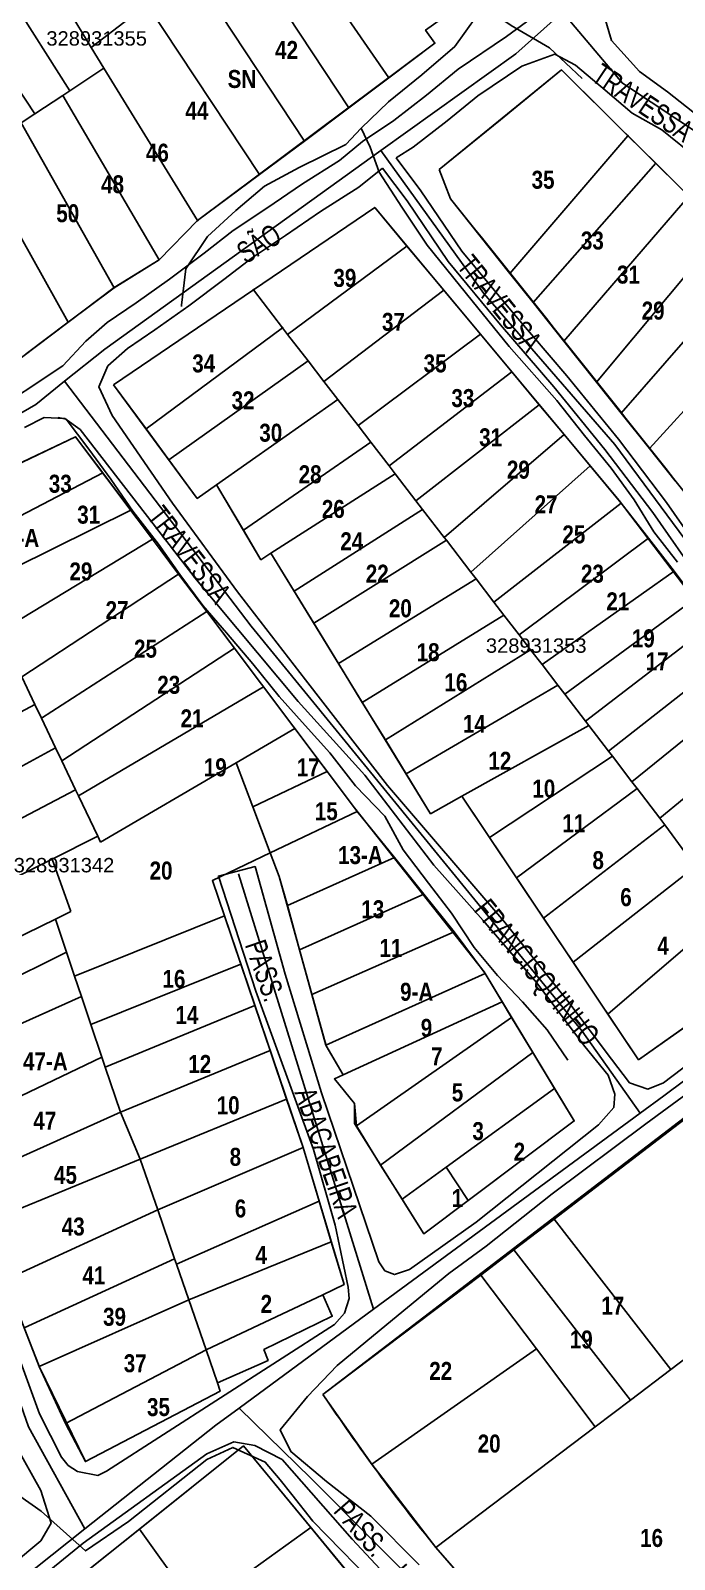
# Model space of a CAD drawing. Extents: x 206155 to 208014, y 4847439 to 4850017.
# Drawn here: x 207204 to 207293.5, y 4849155.4 to 4849368 of the extents above; entities that cross this region are included whole.
import ezdxf
from ezdxf.enums import TextEntityAlignment as Align

# ---------------------------------------------------------------- set-up
doc = ezdxf.new("R2010")
doc.units = 0
doc.header["$LTSCALE"] = 1.5
doc.header["$MEASUREMENT"] = 0
for name, color, linetype in [('CD-MALHA-LOTES', 40, 'CONTINUOUS'), ('CD_TXT_QUADRA', 7, 'CONTINUOUS'), ('HD-CURSO-INTER', 170, 'CONTINUOUS'), ('HD-VALAS-DRENOS', 170, 'CONTINUOUS'), ('RU-QUADRAS', 6, 'CONTINUOUS'), ('SV-EIXO-RUA-N-PAV', 6, 'CONTINUOUS'), ('SV-RUA-NAO-PAV-S-GUIA-C-GUIA', 7, 'CONTINUOUS'), ('SV-TXT-RUA-N-PAV-S-GUIA-C-GUIA', 7, 'CONTINUOUS'), ('Th_NmrPort', 7, 'CONTINUOUS')]:
    doc.layers.add(name, color=color, linetype=linetype)
doc.styles.add('ARIAL', font='ARIAL.TTF')
doc.styles.get("Standard").update_dxf_attribs({"font": 'swisscbo.ttf'})

msp = doc.modelspace()

# ---------------------------------------------------------------- linework, layer by layer
at = {"layer": 'CD-MALHA-LOTES', "linetype": 'Continuous'}
for p, q in [((207197.83, 4849389.71), (207212.45, 4849365.66)), ((207192.79, 4849385.93), (207209.46, 4849359.64)), ((207253.79, 4849361.42), (207237.62, 4849384.98)), ((207187.62, 4849382.06), (207204.61, 4849356.44)), ((207248.24, 4849357.26), (207232.53, 4849381.07)), ((207226.42, 4849376.38), (207242.08, 4849352.64)), ((207235.81, 4849347.97), (207220.19, 4849371.59)), ((207212.45, 4849365.66), (207217.77, 4849369.74)), ((207253.79, 4849361.42), (207260.22, 4849366.24)), ((207260.22, 4849366.24), (207258.92, 4849368.06)), ((207214.21, 4849362.76), (207212.45, 4849365.66)), ((207209.46, 4849359.64), (207214.21, 4849362.76)), ((207214.21, 4849362.76), (207227.22, 4849341.57)), ((207277.79, 4849362.52), (207269.31, 4849355.59)), ((207287.04, 4849353.37), (207277.79, 4849362.52)), ((207248.24, 4849357.26), (207253.79, 4849361.42)), ((207208.49, 4849358.99), (207204.61, 4849356.44)), ((207208.49, 4849358.99), (207209.46, 4849359.64)), ((207221.9, 4849336.12), (207208.49, 4849358.99)), ((207204.61, 4849356.44), (207202.7, 4849355.19)), ((207242.08, 4849352.64), (207248.24, 4849357.26)), ((207269.31, 4849355.59), (207260.82, 4849348.66)), ((207215.61, 4849332.24), (207202.7, 4849355.19)), ((207270.63, 4849334.24), (207287.04, 4849353.37)), ((207290.91, 4849349.55), (207287.04, 4849353.37)), ((207242.08, 4849352.64), (207235.81, 4849347.97)), ((207196.14, 4849350.88), (207209.24, 4849327.45)), ((207290.91, 4849349.55), (207273.87, 4849330.18)), ((207295.52, 4849344.99), (207290.91, 4849349.55)), ((207227.22, 4849341.57), (207235.81, 4849347.97)), ((207260.82, 4849348.66), (207262.37, 4849344.61)), ((207251.84, 4849343.4), (207234.97, 4849331.95)), ((207256.31, 4849338.03), (207251.84, 4849343.4)), ((207262.37, 4849344.61), (207270.63, 4849334.24)), ((207278.14, 4849324.8), (207294.66, 4849343.99)), ((207227.22, 4849341.57), (207221.9, 4849336.12)), ((207256.31, 4849338.03), (207239.74, 4849325.76)), ((207261.44, 4849331.88), (207256.31, 4849338.03)), ((207297.87, 4849337.34), (207282.66, 4849319.13)), ((207215.61, 4849332.24), (207221.9, 4849336.12)), ((207270.63, 4849334.24), (207273.87, 4849330.18)), ((207209.24, 4849327.45), (207215.61, 4849332.24)), ((207286.09, 4849314.82), (207302.37, 4849333.48)), ((207234.97, 4849331.95), (207215.54, 4849318.76)), ((207239.03, 4849326.68), (207234.97, 4849331.95)), ((207244.78, 4849319.22), (207261.44, 4849331.88)), ((207266.53, 4849325.78), (207261.44, 4849331.88)), ((207273.87, 4849330.18), (207278.14, 4849324.8)), ((207290.03, 4849309.87), (207307.5, 4849329.09)), ((207209.24, 4849327.45), (207203.37, 4849323.03)), ((207220.07, 4849312.61), (207239.03, 4849326.68)), ((207239.03, 4849326.68), (207239.74, 4849325.76)), ((207239.74, 4849325.76), (207242.58, 4849322.08)), ((207249.52, 4849313.07), (207266.53, 4849325.78)), ((207266.53, 4849325.78), (207270.9, 4849320.53)), ((207278.14, 4849324.8), (207282.66, 4849319.13)), ((207223.23, 4849308.3), (207242.58, 4849322.08)), ((207242.58, 4849322.08), (207244.78, 4849319.22)), ((207270.9, 4849320.53), (207253.83, 4849307.48)), ((207270.9, 4849320.53), (207274.71, 4849315.96)), ((207215.54, 4849318.76), (207220.07, 4849312.61)), ((207244.78, 4849319.22), (207246.73, 4849316.69)), ((207282.66, 4849319.13), (207286.09, 4849314.82)), ((207229.86, 4849304.82), (207246.73, 4849316.69)), ((207246.73, 4849316.69), (207249.52, 4849313.07)), ((207274.71, 4849315.96), (207257.58, 4849302.61)), ((207278.17, 4849311.81), (207274.71, 4849315.96)), ((207251.29, 4849310.78), (207249.52, 4849313.07)), ((207286.09, 4849314.82), (207290.03, 4849309.87)), ((207210.26, 4849311.52), (207196.51, 4849304.98)), ((207214.03, 4849306.5), (207210.26, 4849311.52)), ((207220.07, 4849312.61), (207223.23, 4849308.3)), ((207233.58, 4849298.55), (207251.29, 4849310.78)), ((207253.83, 4849307.48), (207251.29, 4849310.78)), ((207261.49, 4849297.53), (207278.17, 4849311.81)), ((207281.77, 4849307.49), (207278.17, 4849311.81)), ((207290.03, 4849309.87), (207293.61, 4849305.37)), ((207223.23, 4849308.3), (207227.18, 4849302.94)), ((207254.69, 4849306.36), (207253.83, 4849307.48)), ((207265.2, 4849292.71), (207281.77, 4849307.49)), ((207286.09, 4849302.28), (207281.77, 4849307.49)), ((207199.29, 4849298.81), (207214.03, 4849306.5)), ((207217.92, 4849301.32), (207214.03, 4849306.5)), ((207227.18, 4849302.94), (207229.86, 4849304.82)), ((207229.86, 4849304.82), (207233.58, 4849298.55)), ((207237.42, 4849295.32), (207254.69, 4849306.36)), ((207257.58, 4849302.61), (207254.69, 4849306.36)), ((207258.5, 4849301.42), (207257.58, 4849302.61)), ((207268.41, 4849288.54), (207286.09, 4849302.28)), ((207289.9, 4849297.4), (207286.09, 4849302.28)), ((207201.77, 4849293.3), (207217.92, 4849301.32)), ((207220.95, 4849297.28), (207217.92, 4849301.32)), ((207240.66, 4849290.03), (207258.5, 4849301.42)), ((207258.5, 4849301.42), (207261.49, 4849297.53)), ((207233.58, 4849298.55), (207236.02, 4849294.42)), ((207220.95, 4849297.28), (207199.77, 4849284.43)), ((207224.59, 4849292.43), (207220.95, 4849297.28)), ((207261.8, 4849297.12), (207243.36, 4849285.62)), ((207261.8, 4849297.12), (207261.49, 4849297.53)), ((207265.2, 4849292.71), (207261.8, 4849297.12)), ((207271.91, 4849283.99), (207289.9, 4849297.4)), ((207289.9, 4849297.4), (207293.45, 4849292.84)), ((207236.02, 4849294.42), (207237.42, 4849295.32)), ((207237.42, 4849295.32), (207240.66, 4849290.03)), ((207202.77, 4849278.13), (207224.59, 4849292.43)), ((207224.59, 4849292.43), (207228.52, 4849287.2)), ((207246.82, 4849279.97), (207265.94, 4849291.75)), ((207265.94, 4849291.75), (207265.2, 4849292.71)), ((207265.94, 4849291.75), (207268.41, 4849288.54)), ((207275.1, 4849279.84), (207293.45, 4849292.84)), ((207293.45, 4849292.84), (207296.32, 4849288.97)), ((207240.66, 4849290.03), (207243.36, 4849285.62)), ((207269.8, 4849286.73), (207268.41, 4849288.54)), ((207296.32, 4849288.97), (207278.25, 4849275.74)), ((207228.52, 4849287.2), (207205.52, 4849272.37)), ((207232.34, 4849282.12), (207228.52, 4849287.2)), ((207243.36, 4849285.62), (207246.82, 4849279.97)), ((207250.12, 4849274.58), (207269.8, 4849286.73)), ((207269.8, 4849286.73), (207271.91, 4849283.99)), ((207281.14, 4849271.96), (207298.84, 4849285.56)), ((207273.51, 4849281.91), (207271.91, 4849283.99)), ((207208.35, 4849266.45), (207232.34, 4849282.12)), ((207236.39, 4849276.73), (207232.34, 4849282.12)), ((207253.32, 4849269.36), (207273.51, 4849281.91)), ((207275.1, 4849279.84), (207273.51, 4849281.91)), ((207284.32, 4849267.82), (207301.85, 4849281.51)), ((207246.82, 4849279.97), (207250.12, 4849274.58)), ((207277.3, 4849276.98), (207275.1, 4849279.84)), ((207204.6, 4849274.31), (207202.77, 4849278.13)), ((207256.2, 4849264.66), (207277.3, 4849276.98)), ((207278.25, 4849275.74), (207277.3, 4849276.98)), ((207304.81, 4849277.5), (207287.6, 4849263.54)), ((207210.67, 4849261.59), (207236.39, 4849276.73)), ((207240.72, 4849270.96), (207236.39, 4849276.73)), ((207278.25, 4849275.74), (207281.14, 4849271.96)), ((207204.6, 4849274.31), (207180.67, 4849261.47)), ((207205.52, 4849272.37), (207204.6, 4849274.31)), ((207250.12, 4849274.58), (207253.32, 4849269.36)), ((207291.47, 4849258.5), (207308.51, 4849272.51)), ((207205.52, 4849272.37), (207207.48, 4849268.27)), ((207240.72, 4849270.96), (207232.56, 4849266.18)), ((207245.22, 4849264.97), (207240.72, 4849270.96)), ((207281.62, 4849271.35), (207263.96, 4849261.53)), ((207281.14, 4849271.96), (207281.62, 4849271.35)), ((207281.62, 4849271.35), (207284.32, 4849267.82)), ((207207.48, 4849268.27), (207182.4, 4849254.62)), ((207208.35, 4849266.45), (207207.48, 4849268.27)), ((207253.32, 4849269.36), (207256.2, 4849264.66)), ((207210.27, 4849262.42), (207208.35, 4849266.45)), ((207213.74, 4849255.15), (207232.56, 4849266.18)), ((207232.56, 4849266.18), (207234.89, 4849260.06)), ((207267.8, 4849255.8), (207284.88, 4849267.09)), ((207284.32, 4849267.82), (207284.88, 4849267.09)), ((207284.88, 4849267.09), (207287.6, 4849263.54)), ((207234.89, 4849260.06), (207245.22, 4849264.97)), ((207249.03, 4849259.9), (207245.22, 4849264.97)), ((207259.6, 4849259.1), (207256.2, 4849264.66)), ((207210.27, 4849262.42), (207184.46, 4849248.92)), ((207210.27, 4849262.42), (207210.67, 4849261.59)), ((207288.34, 4849262.59), (207271.57, 4849250.18)), ((207287.6, 4849263.54), (207288.34, 4849262.59)), ((207288.34, 4849262.59), (207291.47, 4849258.5)), ((207210.67, 4849261.59), (207213.35, 4849255.96)), ((207234.89, 4849260.06), (207237.33, 4849253.65)), ((207249.4, 4849259.43), (207249.03, 4849259.9)), ((207263.96, 4849261.53), (207259.6, 4849259.1)), ((207263.96, 4849261.53), (207267.8, 4849255.8)), ((207249.4, 4849259.43), (207237.33, 4849253.65)), ((207254.57, 4849253), (207249.4, 4849259.43)), ((207291.47, 4849258.5), (207292.16, 4849257.57)), ((207213.35, 4849255.96), (207207.01, 4849252.79)), ((207213.35, 4849255.96), (207213.74, 4849255.15)), ((207271.57, 4849250.18), (207267.8, 4849255.8)), ((207275.32, 4849244.58), (207292.16, 4849257.57)), ((207292.16, 4849257.57), (207295.11, 4849253.57)), ((207229.28, 4849249.8), (207237.33, 4849253.65)), ((207237.33, 4849253.65), (207238.58, 4849250.38)), ((207207.01, 4849252.79), (207186.73, 4849242.66)), ((207209.62, 4849245.51), (207207.01, 4849252.79)), ((207254.57, 4849253), (207239.7, 4849246.34)), ((207258.67, 4849247.9), (207254.57, 4849253)), ((207279.41, 4849238.47), (207296.43, 4849251.78)), ((207230.94, 4849244.91), (207229.28, 4849249.8)), ((207238.58, 4849250.38), (207239.7, 4849246.34)), ((207271.57, 4849250.18), (207275.32, 4849244.58)), ((207241.4, 4849240.17), (207258.67, 4849247.9)), ((207262.88, 4849242.67), (207258.67, 4849247.9)), ((207207.46, 4849244.46), (207209.62, 4849245.51)), ((207230.94, 4849244.91), (207210.13, 4849236.53)), ((207233.22, 4849238.2), (207230.94, 4849244.91)), ((207239.7, 4849246.34), (207241.4, 4849240.17)), ((207300.99, 4849245.6), (207284.25, 4849231.25)), ((207207.46, 4849244.46), (207189.29, 4849235.58)), ((207209, 4849239.87), (207207.46, 4849244.46)), ((207275.32, 4849244.58), (207279.41, 4849238.47)), ((207262.88, 4849242.67), (207243.12, 4849233.94)), ((207267.19, 4849236.87), (207262.88, 4849242.67)), ((207209, 4849239.87), (207190.98, 4849230.91)), ((207210.13, 4849236.53), (207209, 4849239.87)), ((207241.4, 4849240.17), (207243.12, 4849233.94)), ((207211.09, 4849233.67), (207210.13, 4849236.53)), ((207212.4, 4849229.77), (207233.22, 4849238.2)), ((207235.17, 4849232.44), (207233.22, 4849238.2)), ((207245.06, 4849226.91), (207267.19, 4849236.87)), ((207269.55, 4849232.95), (207267.19, 4849236.87)), ((207279.41, 4849238.47), (207284.25, 4849231.25)), ((207288.52, 4849224.88), (207306.75, 4849237.81)), ((207192.94, 4849225.53), (207211.09, 4849233.67)), ((207212.4, 4849229.77), (207211.09, 4849233.67)), ((207214.38, 4849223.88), (207235.17, 4849232.44)), ((207237.29, 4849226.19), (207235.17, 4849232.44)), ((207243.12, 4849233.94), (207245.06, 4849226.91)), ((207247.44, 4849222.78), (207269.55, 4849232.95)), ((207270.86, 4849230.78), (207269.55, 4849232.95)), ((207249.29, 4849215.68), (207270.86, 4849230.78)), ((207273.83, 4849225.88), (207270.86, 4849230.78)), ((207284.25, 4849231.25), (207288.52, 4849224.88)), ((207213.92, 4849225.27), (207212.4, 4849229.77)), ((207216.5, 4849217.62), (207237.29, 4849226.19)), ((207239.6, 4849219.39), (207237.29, 4849226.19)), ((207245.06, 4849226.91), (207247.44, 4849222.78)), ((207273.83, 4849225.88), (207252.66, 4849210.25)), ((207276.85, 4849220.89), (207273.83, 4849225.88)), ((207196.24, 4849216.79), (207213.92, 4849225.27)), ((207213.92, 4849225.27), (207214.38, 4849223.88)), ((207214.38, 4849223.88), (207216.5, 4849217.62)), ((207247.44, 4849222.78), (207246.25, 4849222.23)), ((207246.25, 4849222.23), (207249.04, 4849218.82)), ((207219.26, 4849211.05), (207239.6, 4849219.39)), ((207241.88, 4849212.69), (207239.6, 4849219.39)), ((207276.85, 4849220.89), (207261.79, 4849209.97)), ((207279.57, 4849216.38), (207276.85, 4849220.89)), ((207216.5, 4849217.62), (207197.69, 4849209.16)), ((207216.5, 4849217.62), (207219.26, 4849211.05)), ((207249.04, 4849218.82), (207249.29, 4849215.68)), ((207297.76, 4849218.8), (207276.78, 4849202.74)), ((207249.29, 4849215.68), (207252.66, 4849210.25)), ((207264.82, 4849205.33), (207279.57, 4849216.38)), ((207199.85, 4849203.1), (207219.26, 4849211.05)), ((207219.26, 4849211.05), (207221.69, 4849204.01)), ((207221.69, 4849204.01), (207241.88, 4849212.69)), ((207244.12, 4849205.21), (207241.88, 4849212.69)), ((207252.66, 4849210.25), (207255.64, 4849205.51)), ((207261.79, 4849209.97), (207255.64, 4849205.51)), ((207264.82, 4849205.33), (207261.79, 4849209.97)), ((207224.29, 4849196.46), (207244.12, 4849205.21)), ((207244.12, 4849205.21), (207245.8, 4849199.59)), ((207255.64, 4849205.51), (207258.65, 4849200.7)), ((207258.65, 4849200.7), (207264.82, 4849205.33)), ((207221.69, 4849204.01), (207200.51, 4849194.29)), ((207224.03, 4849197.2), (207221.69, 4849204.01)), ((207276.78, 4849202.74), (207271.18, 4849198.45)), ((207293, 4849181.8), (207276.78, 4849202.74)), ((207245.8, 4849199.59), (207225.99, 4849191.51)), ((207247.59, 4849193.62), (207245.8, 4849199.59)), ((207271.18, 4849198.45), (207266.61, 4849194.95)), ((207271.18, 4849198.45), (207287.4, 4849177.56)), ((207203.11, 4849187.59), (207224.03, 4849197.2)), ((207224.03, 4849197.2), (207224.29, 4849196.46)), ((207225.99, 4849191.51), (207224.29, 4849196.46)), ((207266.61, 4849194.95), (207244.65, 4849178.36)), ((207274.34, 4849184.68), (207266.61, 4849194.95)), ((207244.61, 4849192.21), (207228.39, 4849184.57)), ((207244.61, 4849192.21), (207247.59, 4849193.62)), ((207245.95, 4849189.23), (207244.61, 4849192.21)), ((207205.2, 4849182.24), (207225.99, 4849191.51)), ((207225.99, 4849191.51), (207228.39, 4849184.57)), ((207203.11, 4849187.59), (207205.09, 4849182.5)), ((207236.43, 4849184.59), (207245.95, 4849189.23)), ((207228.39, 4849184.57), (207208.88, 4849174.33)), ((207228.39, 4849184.57), (207229.98, 4849179.95)), ((207237.01, 4849183.08), (207236.43, 4849184.59)), ((207251.44, 4849168.64), (207274.34, 4849184.68)), ((207282.5, 4849173.84), (207274.34, 4849184.68)), ((207293, 4849181.8), (207295.51, 4849183.71)), ((207205.09, 4849182.5), (207205.2, 4849182.24)), ((207208.88, 4849174.33), (207205.2, 4849182.24)), ((207229.98, 4849179.95), (207237.01, 4849183.08)), ((207287.4, 4849177.56), (207293, 4849181.8)), ((207229.98, 4849179.95), (207230.37, 4849178.82)), ((207230.37, 4849178.82), (207211.63, 4849169.02)), ((207244.65, 4849178.36), (207251.44, 4849168.64)), ((207282.5, 4849173.84), (207287.4, 4849177.56)), ((207211.63, 4849169.02), (207208.88, 4849174.33)), ((207260.35, 4849157.05), (207282.5, 4849173.84)), ((207233.59, 4849171.18), (207219.14, 4849159.63)), ((207242.95, 4849159.85), (207233.59, 4849171.18)), ((207251.44, 4849168.64), (207260.35, 4849157.05)), ((207227.12, 4849148.45), (207242.95, 4849159.85)), ((207242.95, 4849159.85), (207250.35, 4849150.87)), ((207219.14, 4849159.63), (207212.57, 4849154.38)), ((207227.12, 4849148.45), (207219.14, 4849159.63)), ((207260.35, 4849157.05), (207279.1, 4849135.58))]:
    msp.add_line(p, q, dxfattribs=at)
for p in [(207287.04, 4849353.37), (207287.04, 4849353.37), (207227.22, 4849341.57), (207270.63, 4849334.24), (207215.61, 4849332.24), (207234.97, 4849331.95), (207239.03, 4849326.68), (207258.67, 4849247.9), (207262.88, 4849242.67), (207262.88, 4849242.67), (207243.12, 4849233.94), (207243.12, 4849233.94)]:
    msp.add_point(p, dxfattribs=at)
at = {"layer": 'HD-CURSO-INTER', "flags": 128}
msp.add_lwpolyline([(207266.02, 4849370.03), (207262.98, 4849365.79), (207258.4, 4849361.85), (207253.77, 4849358.08), (207249.96, 4849354.45), (207251.21, 4849351.79), (207252.47, 4849348.29), (207255.6, 4849343.45), (207259.11, 4849338.17), (207265.37, 4849330.44), (207270.53, 4849324.05), (207277.16, 4849316.56), (207281.01, 4849311.69), (207284.71, 4849307.14), (207287.89, 4849302.73), (207290.64, 4849298.32), (207293.94, 4849294.06)], dxfattribs=at)
at = {"layer": 'HD-VALAS-DRENOS', "flags": 128}
for points in [[(207280.68, 4849361.35), (207276.12, 4849365.6), (207270.83, 4849368.71), (207266.83, 4849371.38), (207263.18, 4849373.24)], [(207249.96, 4849354.45), (207247.82, 4849352.17), (207241.36, 4849348.94), (207236.52, 4849346.38), (207232.54, 4849342.96), (207228.59, 4849339.37), (207225.59, 4849334.88), (207225, 4849329.83), (207225, 4849329.61)], [(207278.7, 4849224.81), (207275.82, 4849229.07), (207272.37, 4849232.92), (207268.9, 4849236.61), (207265.68, 4849240.51), (207262.52, 4849245.29), (207259.32, 4849249.43), (207255.79, 4849254.08), (207253.24, 4849258.74), (207249.16, 4849262.97), (207245.58, 4849267.55), (207242.18, 4849271.36), (207238.54, 4849275.42), (207234.9, 4849279.96), (207231.25, 4849284.25), (207227.96, 4849288.07), (207224.76, 4849292.38), (207221.79, 4849296.59), (207218.23, 4849301.17), (207215.15, 4849305.6), (207212.12, 4849309.81), (207208.97, 4849313.96), (207207.85, 4849314.21)], [(207248.97, 4849112.04), (207255.99, 4849117.54), (207264.94, 4849125.26), (207268.12, 4849128), (207271.75, 4849131.29), (207272.44, 4849132.27), (207272.01, 4849133.14), (207266.94, 4849137.69), (207258.51, 4849145.34), (207253.11, 4849150.64), (207243.22, 4849160.73), (207240.3, 4849164.44), (207238.68, 4849166.48), (207236.62, 4849168.94), (207232.11, 4849170.98), (207228.49, 4849169.29), (207217.62, 4849160.68), (207211.65, 4849156.58), (207205.49, 4849162.1), (207202.5, 4849164.21)]]:
    msp.add_lwpolyline(points, dxfattribs=at)
at = {"layer": 'RU-QUADRAS', "color": 6, "linetype": 'Continuous'}
for points in [[(207148.89, 4849349.13), (207150.9, 4849353.91), (207202.79, 4849393.43), (207214.12, 4849399.71), (207248.63, 4849427.4), (207259.71, 4849401.73), (207255.82, 4849400.12), (207256.44, 4849398.71), (207272.81, 4849374.54), (207266.51, 4849370.77), (207265.24, 4849372.61), (207258.92, 4849368.06), (207260.22, 4849366.24), (207227.22, 4849341.57), (207221.9, 4849336.12), (207215.64, 4849332.27), (207196.24, 4849317.67), (207164, 4849298.54), (207160.22, 4849305.59), (207163.09, 4849307.22), (207152.55, 4849336.54, -0.257257), (207154.33, 4849338.49)], [(207260.82, 4849348.66), (207277.79, 4849362.52), (207295.52, 4849344.99), (207294.66, 4849343.99), (207299.76, 4849339.6), (207297.87, 4849337.34), (207307.5, 4849329.09), (207309.01, 4849330.75), (207342.74, 4849300.9), (207345.82, 4849303.4), (207365.48, 4849282.79), (207332.91, 4849255.44, 0.003721), (207262.37, 4849344.61)], [(207244.65, 4849178.36), (207328.1, 4849242.28), (207344.84, 4849254.58), (207370.48, 4849274.5), (207406.6, 4849236.82), (207389.69, 4849208.99), (207385.06, 4849214.42), (207379.27, 4849208.98), (207377.21, 4849211.85), (207319.99, 4849164.81), (207321.52, 4849160.13), (207360.52, 4849192.81), (207373.56, 4849184.18), (207364.69, 4849168.56), (207367.04, 4849167.1), (207364.22, 4849161.82), (207361.95, 4849163.16), (207353.47, 4849150.03), (207348.89, 4849146.5), (207330.12, 4849134), (207303.86, 4849125.9), (207293.29, 4849127.49), (207279.37, 4849135.23), (207260.34, 4849157.06, -0.022764)]]:
    msp.add_lwpolyline(points, format="xyb", close=True, dxfattribs=at)
for points in [[(207215.54, 4849318.76), (207251.84, 4849343.4), (207285.81, 4849302.64), (207326.84, 4849248.74), (207308.07, 4849236.02), (207306.75, 4849237.81), (207288.52, 4849224.88), (207263.96, 4849261.53), (207259.6, 4849259.1), (207237.42, 4849295.32), (207236.02, 4849294.42), (207229.86, 4849304.82), (207227.18, 4849302.94)], [(207116.61, 4849081.81), (207157.58, 4849110.65), (207158.77, 4849109.11), (207195.61, 4849134.59), (207192.75, 4849138.54), (207233.59, 4849171.18), (207267.99, 4849129.51), (207220.16, 4849091.19), (207219.39, 4849092.18), (207174.45, 4849060.6), (207152.44, 4849042.15), (207139.79, 4849051.24), (207133.79, 4849061.78)]]:
    msp.add_lwpolyline(points, close=True, dxfattribs=at)
msp.add_lwpolyline([(207184.01, 4849299), (207210.26, 4849311.52), (207249.03, 4849259.9), (207267.04, 4849237.11), (207279.57, 4849216.38), (207258.65, 4849200.7), (207249.04, 4849216.03), (207249.04, 4849218.82), (207246.25, 4849222.23), (207247.44, 4849222.78), (207245.08, 4849226.83), (207238.58, 4849250.38), (207237.33, 4849253.65), (207229.28, 4849249.8), (207241.88, 4849212.69), (207247.59, 4849193.62), (207244.61, 4849192.21), (207245.95, 4849189.23), (207236.43, 4849184.59), (207237.01, 4849183.08), (207229.98, 4849179.95), (207230.37, 4849178.82), (207211.63, 4849169.02), (207205.2, 4849182.24), (207197.47, 4849202.12)], dxfattribs=at)
at = {"layer": 'SV-EIXO-RUA-N-PAV'}
for points in [[(206955.51, 4849550.36), (206973.51, 4849531.22), (206994.53, 4849508.87), (207010.75, 4849491.56), (207026.5, 4849472.85), (207033.55, 4849465.55), (207035.23, 4849463.8), (207069.62, 4849428.33), (207093.63, 4849401.82), (207105.48, 4849390.05), (207130.02, 4849363.83), (207139.93, 4849352.63), (207142.41, 4849349.41), (207153.82, 4849315.12), (207158.5, 4849301.71), (207164.22, 4849291.38), (207168.17, 4849284.24), (207180.33, 4849240.89), (207203.72, 4849173.84), (207211.57, 4849159.65)], [(207010.62, 4849182.69), (207038.81, 4849198.1), (207041.24, 4849199.01), (207045.38, 4849200.54), (207086.35, 4849233.62), (207088.75, 4849235.29), (207131.16, 4849264.9), (207164.22, 4849291.38), (207169.87, 4849295.91), (207204.73, 4849316.01), (207208.74, 4849319.24), (207214.31, 4849323.72), (207252.71, 4849351.31), (207271.44, 4849364.78), (207277.96, 4849370.54), (207278.24, 4849370.78), (207285.91, 4849377.55), (207323.77, 4849404.89), (207326.06, 4849407.42), (207332.98, 4849415.04), (207361.26, 4849433.08), (207386.45, 4849452.59), (207399.59, 4849462.77), (207442.07, 4849489.27)], [(207277.96, 4849370.54), (207286.27, 4849360.67), (207298.26, 4849352.74), (207302.12, 4849345.04), (207325.67, 4849319.98), (207347.08, 4849303.92), (207370.44, 4849280.92), (207375.56, 4849275.87), (207392.69, 4849259.17), (207403.4, 4849246.75), (207420.15, 4849234.34)], [(207465.61, 4849357.4), (207426.84, 4849323.62), (207419.58, 4849319.22), (207407.79, 4849312.06), (207372.46, 4849283.15), (207370.44, 4849280.92), (207366.67, 4849276.73), (207338.52, 4849253.71), (207332.49, 4849249.6), (207325.03, 4849244.5), (207292.05, 4849219.88), (207288.73, 4849217.44), (207251.69, 4849190.19), (207233, 4849176.45), (207229.74, 4849174.06), (207211.57, 4849159.65), (207184.24, 4849137.98), (207180.17, 4849132.84), (207172.13, 4849126.06), (207154.96, 4849112.04)], [(207252.71, 4849351.31), (207267, 4849331.44), (207285.2, 4849310.45), (207307.04, 4849280.91), (207332.49, 4849249.6)], [(207208.74, 4849319.24), (207234.67, 4849285.19), (207280.7, 4849228.87), (207288.73, 4849217.44)], [(207232.92, 4849250.72), (207251.69, 4849190.19)], [(207233, 4849176.45), (207243.02, 4849166.67), (207277.06, 4849132.41), (207282.85, 4849127.06), (207290.31, 4849124.96), (207302.52, 4849120.9), (207313.47, 4849120.63), (207331.45, 4849124.06), (207353.08, 4849128.77), (207364.76, 4849130.63)]]:
    msp.add_lwpolyline(points, dxfattribs=at)
at = {"layer": 'SV-RUA-NAO-PAV-S-GUIA-C-GUIA', "flags": 128}
for points in [[(207361.03, 4849373.21), (207378.28, 4849356.83), (207389.17, 4849345.56), (207411.56, 4849323.51), (207413.09, 4849322), (207414.01, 4849319.38), (207412.55, 4849317.02), (207405.15, 4849311.71), (207392.27, 4849300.71), (207374.66, 4849287.58), (207370.1, 4849283.66), (207364.15, 4849289.26), (207353.26, 4849299.47), (207347.7, 4849305.09), (207339.83, 4849311.32), (207326.92, 4849321.88), (207316.45, 4849333.25), (207303.06, 4849348.37), (207298.92, 4849354.45), (207292.52, 4849359.46), (207288.65, 4849362.3), (207284.74, 4849366.63), (207283.76, 4849369.91)], [(207211.68, 4849324.79), (207214.65, 4849327.42), (207218.67, 4849330.16), (207223.31, 4849333.45), (207228.12, 4849337.06), (207232.18, 4849340.18), (207236.86, 4849343.3), (207241.79, 4849346.69), (207246.96, 4849349.94), (207250.16, 4849352.56), (207254.5, 4849355.49), (207259.06, 4849359.02), (207263.44, 4849362.62), (207270.18, 4849367.17), (207275.03, 4849370.75), (207276.06, 4849371.63)], [(207254.81, 4849350.31), (207257.19, 4849351.77), (207261.92, 4849355.43), (207266.19, 4849358.94), (207272.29, 4849363.06), (207276.86, 4849364.73), (207279.76, 4849363.21), (207283.87, 4849359.7), (207287.64, 4849356.52)], [(207287.64, 4849356.52), (207291.77, 4849354.21), (207296.8, 4849350.12), (207299.41, 4849344.56), (207309.49, 4849332.16), (207316.51, 4849324.66), (207322.74, 4849319.26), (207337.03, 4849308.79), (207345.69, 4849302.86), (207353.51, 4849295.15), (207363.17, 4849285.88), (207366.13, 4849282.94), (207367.67, 4849281.5), (207367.73, 4849280.1), (207366.89, 4849278.6), (207355.8, 4849269.05), (207345.42, 4849261.31), (207336.08, 4849254.84), (207332.92, 4849253.38), (207331.19, 4849253.97), (207324.65, 4849260.46), (207313.23, 4849275.77)], [(207313.23, 4849275.77), (207306.11, 4849283.85), (207299.12, 4849292.75), (207292.4, 4849302.39), (207285.72, 4849311.2), (207278.56, 4849319.99), (207271.16, 4849328.63), (207263.94, 4849337.34), (207258.27, 4849345.71), (207254.81, 4849350.31)], [(207308.91, 4849234.5), (207291.99, 4849221.7), (207289.8, 4849220.79), (207287.27, 4849221.7), (207284.77, 4849224.99), (207278.67, 4849233.03), (207269.79, 4849244.15), (207253.62, 4849263.02), (207242.2, 4849277.72), (207232.75, 4849289.95), (207223.73, 4849302.3), (207215.34, 4849314.49), (207213.51, 4849318.46), (207214.73, 4849321.36), (207217.47, 4849323.79), (207221.29, 4849326.39), (207226.01, 4849329.74), (207230.89, 4849333.4), (207234.86, 4849336.45), (207239.43, 4849339.5), (207244.31, 4849342.85), (207249.65, 4849346.21), (207252.91, 4849348.88)], [(207310.09, 4849273.78), (207304.19, 4849282.45), (207297.21, 4849291.33), (207290.48, 4849300.99), (207283.85, 4849309.73), (207276.73, 4849318.46), (207269.34, 4849327.1), (207262.04, 4849335.91), (207256.33, 4849344.32), (207252.91, 4849348.88)], [(207211.68, 4849324.79), (207208.48, 4849321.36), (207197.81, 4849314.34)], [(207203.14, 4849312.82), (207205.89, 4849314.19), (207208.78, 4849314.04), (207210.92, 4849312.51), (207227.06, 4849291.62), (207241.21, 4849274.7), (207250.45, 4849264.45), (207260.05, 4849251.95), (207266.93, 4849244.27), (207274.31, 4849235.61), (207281.04, 4849226.75), (207284.31, 4849222.76), (207285.23, 4849220.09), (207285.09, 4849218.25), (207282.95, 4849215.84), (207265.96, 4849202.31), (207256.68, 4849195.72), (207254.58, 4849195.01), (207253.25, 4849195.56), (207252.42, 4849196.78), (207244.43, 4849220.27), (207239.4, 4849236.79), (207235.21, 4849251.76), (207230.12, 4849250.43), (207235.31, 4849234.42), (207243.33, 4849212.4), (207246.36, 4849201.89), (207248.17, 4849193.25), (207248.3, 4849191.7), (207247.65, 4849189.63), (207246.23, 4849188.07), (207214.58, 4849167.69), (207213.36, 4849167.06), (207210.53, 4849167.64), (207209.25, 4849168.49), (207208.32, 4849169.61), (207205.23, 4849175.66), (207198.34, 4849194.52)], [(207303.46, 4849226.2), (207289.53, 4849215.97), (207276.51, 4849206.26), (207267.33, 4849198.95), (207262.13, 4849195.15), (207253.53, 4849188.06), (207246.61, 4849182.36), (207242.49, 4849178.04), (207238.72, 4849173.43), (207240.19, 4849170.41), (207245.16, 4849166.26), (207251.29, 4849161.44), (207258.03, 4849154.66)], [(207260.31, 4849112.04), (207268.01, 4849117.9), (207274.6, 4849122.86), (207276.95, 4849127.19), (207276.51, 4849130.11), (207274.04, 4849133.42), (207266.29, 4849141.68), (207259.13, 4849147.07), (207248.71, 4849158.21), (207238.97, 4849169.28), (207235.16, 4849171.24), (207232.24, 4849171.75), (207228.49, 4849170.07), (207211.31, 4849157.68), (207187.34, 4849138.18), (207188.22, 4849136.33), (207174.87, 4849124.82), (207158.72, 4849112.08), (207158.67, 4849112.04)], [(207201.86, 4849171.4), (207205.42, 4849164.97), (207206.87, 4849160.43), (207205.44, 4849158), (207201.51, 4849154.71)]]:
    msp.add_lwpolyline(points, dxfattribs=at)

# ---------------------------------------------------------------- texts
at = {"layer": 'CD_TXT_QUADRA', "color": 7, "linetype": 'Continuous', "style": 'ARIAL'}
for s, p in [('328931355', (207213.19, 4849366.91)), ('328931353', (207274.29, 4849282.48)), ('328931342', (207208.65, 4849251.95))]:
    msp.add_text(s, height=2, dxfattribs=at).set_placement(p, align=Align.MIDDLE)
at = {"layer": 'SV-TXT-RUA-N-PAV-S-GUIA-C-GUIA', "style": 'ARIAL', "width": 0.7}
for s, rotation, p in [('TRAVESSA', 326, (207281.79, 4849361.11)), ('SÃO', 32, (207233.92, 4849335.48)), ('TRAVESSA', 309, (207263.13, 4849335.21)), ('TRAVESSA', 308, (207220.1, 4849300.38)), ('FRANCISQUINHO', 309, (207265.51, 4849245.66)), ('PASS. ', 289, (207233.76, 4849240.88)), ('ABACABEIRA', 289, (207240.66, 4849220.35)), ('PASS.    UNIÃO', 311, (207245.98, 4849162.04))]:
    msp.add_text(s, height=3, rotation=rotation, dxfattribs=at).set_placement(p)
at = {"layer": 'Th_NmrPort', "color": 1}
for s, p in [('42', (207238, 4849365.3)), ('SN', (207231.4, 4849361.27)), ('44', (207225.53, 4849356.88)), ('46', (207220.04, 4849351.02)), ('48', (207213.81, 4849346.63)), ('35', (207273.65, 4849347.26)), ('50', (207207.58, 4849342.6)), ('33', (207280.5, 4849338.81)), ('39', (207246.1, 4849333.61)), ('31', (207285.52, 4849334.07)), ('29', (207288.95, 4849329.06)), ('37', (207252.85, 4849327.5)), ('34', (207226.48, 4849321.72)), ('35', (207258.64, 4849321.72)), ('32', (207231.95, 4849316.58)), ('33', (207262.5, 4849316.9)), ('30', (207235.8, 4849312.08)), ('31', (207266.36, 4849311.44)), ('28', (207241.27, 4849306.3)), ('29', (207270.22, 4849306.94)), ('33', (207206.54, 4849304.99)), ('26', (207244.49, 4849301.48)), ('27', (207274.07, 4849302.12)), ('31', (207210.49, 4849300.69)), ('33-A', (207199, 4849297.46)), ('24', (207247.06, 4849296.98)), ('25', (207277.93, 4849297.94)), ('29', (207209.41, 4849292.79)), ('22', (207250.6, 4849292.48)), ('23', (207280.51, 4849292.48)), ('21', (207284.04, 4849288.63)), ('27', (207214.43, 4849287.41)), ('20', (207253.81, 4849287.66)), ('25', (207218.39, 4849282.05)), ('19', (207287.58, 4849283.49)), ('18', (207257.67, 4849281.56)), ('17', (207289.51, 4849280.27)), ('23', (207221.62, 4849277.03)), ('16', (207261.53, 4849277.38)), ('21', (207224.85, 4849272.36)), ('14', (207264.1, 4849271.6)), ('19', (207228.09, 4849265.55)), ('17', (207241.01, 4849265.55)), ('12', (207267.64, 4849266.46)), ('10', (207273.75, 4849262.6)), ('15', (207243.52, 4849259.45)), ('11', (207277.93, 4849257.78)), ('13-A', (207246.75, 4849253.35)), ('8', (207282.11, 4849252.64)), ('20', (207220.55, 4849251.2)), ('13', (207249.98, 4849245.82)), ('6', (207285.97, 4849247.5)), ('11', (207252.5, 4849240.44)), ('4', (207291.12, 4849240.75)), ('16', (207222.34, 4849236.14)), ('9-A', (207255.37, 4849234.34)), ('14', (207224.14, 4849231.11)), ('9', (207258.24, 4849229.32)), ('47-A', (207202.96, 4849224.66)), ('7', (207259.68, 4849225.38)), ('12', (207225.93, 4849224.3)), ('5', (207262.55, 4849220.35)), ('10', (207229.88, 4849218.56)), ('47', (207204.39, 4849216.41)), ('3', (207265.42, 4849214.97)), ('2', (207271.16, 4849212.1)), ('8', (207231.68, 4849211.39)), ('45', (207207.26, 4849208.88)), ('1', (207262.55, 4849205.65)), ('6', (207232.39, 4849204.21)), ('43', (207208.34, 4849201.7)), ('4', (207235.27, 4849197.76)), ('41', (207211.21, 4849194.89)), ('2', (207235.98, 4849190.94)), ('17', (207283.34, 4849190.7)), ('39', (207214.08, 4849189.15)), ('19', (207278.96, 4849185.99)), ('37', (207216.96, 4849182.69)), ('22', (207259.42, 4849181.62)), ('35', (207220.19, 4849176.59)), ('20', (207266.16, 4849171.52)), ('16', (207288.73, 4849158.39))]:
    msp.add_text(s, height=2.5, dxfattribs=at).set_placement(p, align=Align.MIDDLE_LEFT)

doc.saveas('drawing.dxf')
